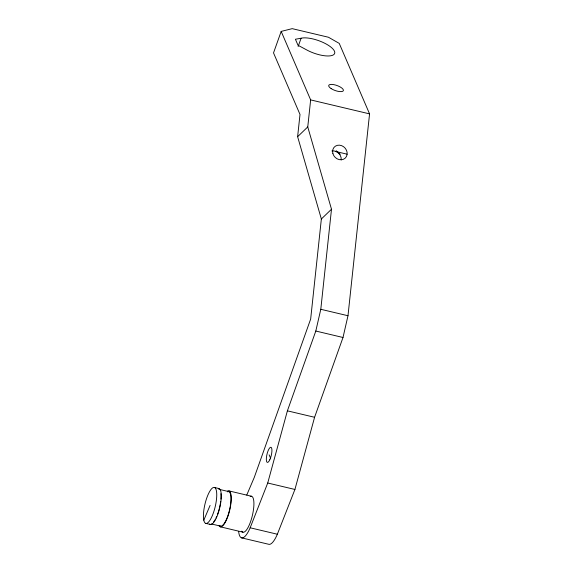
<?xml version="1.0" encoding="UTF-8"?>
<svg xmlns="http://www.w3.org/2000/svg" width="573" height="573" viewBox="0 0 573 573"><rect width="100%" height="100%" fill="white"/><g stroke="black" fill="none" stroke-linecap="round" stroke-linejoin="round"><path stroke-width="0.86" d="M246.755 495.051L254.276 477.395L310.659 319.068L321.353 219.001L297.623 136.703L300.001 114.45L273.522 52.909L281.178 31.408L292.201 28.65L328.458 37.245L339.237 43.39L369.564 113.877L347.99 315.737L343.005 337.49L314.584 417.28L294.923 489.457L277.353 534.229A24.302 6.94 -76.7 0 1 268.73 544.286L241.534 537.839M238.669 531.73A24.302 6.94 -76.7 0 0 250.157 527.783L267.727 483.01L287.395 410.834L315.809 331.036L320.794 309.291L331.495 209.224L307.758 126.927L310.652 99.903L281.178 31.408M298.146 46.499L301.09 38.233A19.439 6.683 19.6 0 1 326.732 44.314A19.439 6.683 19.6 0 1 331.588 55.595A19.439 6.683 19.6 0 1 305.946 49.514L298.003 45.267L295.41 39.243L301.09 38.233M203.795 520.184L210.09 505.415M297.623 136.703L307.758 126.927M321.353 219.001L331.495 209.224M310.652 99.903L369.564 113.877M335.348 151.401L347.131 154.194M320.794 309.291L347.99 315.737M315.809 331.036L343.005 337.49M287.395 410.834L314.584 417.28M267.727 483.01L294.923 489.457M214.445 487.465A18.472 5.272 -76.7 0 1 212.297 515.714A18.472 5.272 -76.7 0 1 203.537 513.057A18.472 5.272 -76.7 0 1 214.445 487.465L218.979 488.54M228.949 490.903L251.611 496.275M218.807 489.249L228.777 491.613M250.157 527.783L277.353 534.229M211.279 523.923L220.419 526.093M205.743 523.357L210.277 524.431M220.247 526.795L242.909 532.174M336.165 150.742L340.24 154.23M269.131 454.84L270.506 458.028M331.896 150.943A7.778 6.812 46 0 1 341.221 159.896M218.284 488.49A18.472 5.272 -76.7 0 1 219.681 508.022A18.472 5.272 -76.7 0 1 209.654 524.08M220.899 493.704A17.742 5.064 -76.7 0 1 220.92 499.14M220.712 501.253A17.742 5.064 -76.7 0 1 217.511 514.447M216.744 516.38A17.742 5.064 -76.7 0 1 215.935 518.15M215.104 519.718A17.742 5.064 -76.7 0 1 213.435 522.153M227.381 491.82A17.742 5.064 -76.7 0 1 229.716 509.196A17.742 5.064 -76.7 0 1 219.817 525.749M227.495 491.118A18.472 5.272 -76.7 0 1 229.651 510.385A18.472 5.272 -76.7 0 1 219.087 525.792M250.157 496.49A18.472 5.272 -76.7 0 1 252.313 515.757A18.472 5.272 -76.7 0 1 241.749 531.164M331.137 88.593A7.778 2.672 19.6 0 0 343.277 90.828A7.778 2.672 19.6 0 0 333.744 84.625A7.778 2.672 19.6 0 0 331.137 88.593M269.826 459.704A7.778 2.22 -76.7 0 0 271.144 447.37A7.778 2.22 -76.7 0 0 266.431 457.447A7.778 2.22 -76.7 0 0 269.826 459.704M332.892 153.607A7.778 6.812 46 0 0 345.168 158.177A7.778 6.812 46 0 0 341.58 145.635A7.778 6.812 46 0 0 332.892 153.607"/></g></svg>
